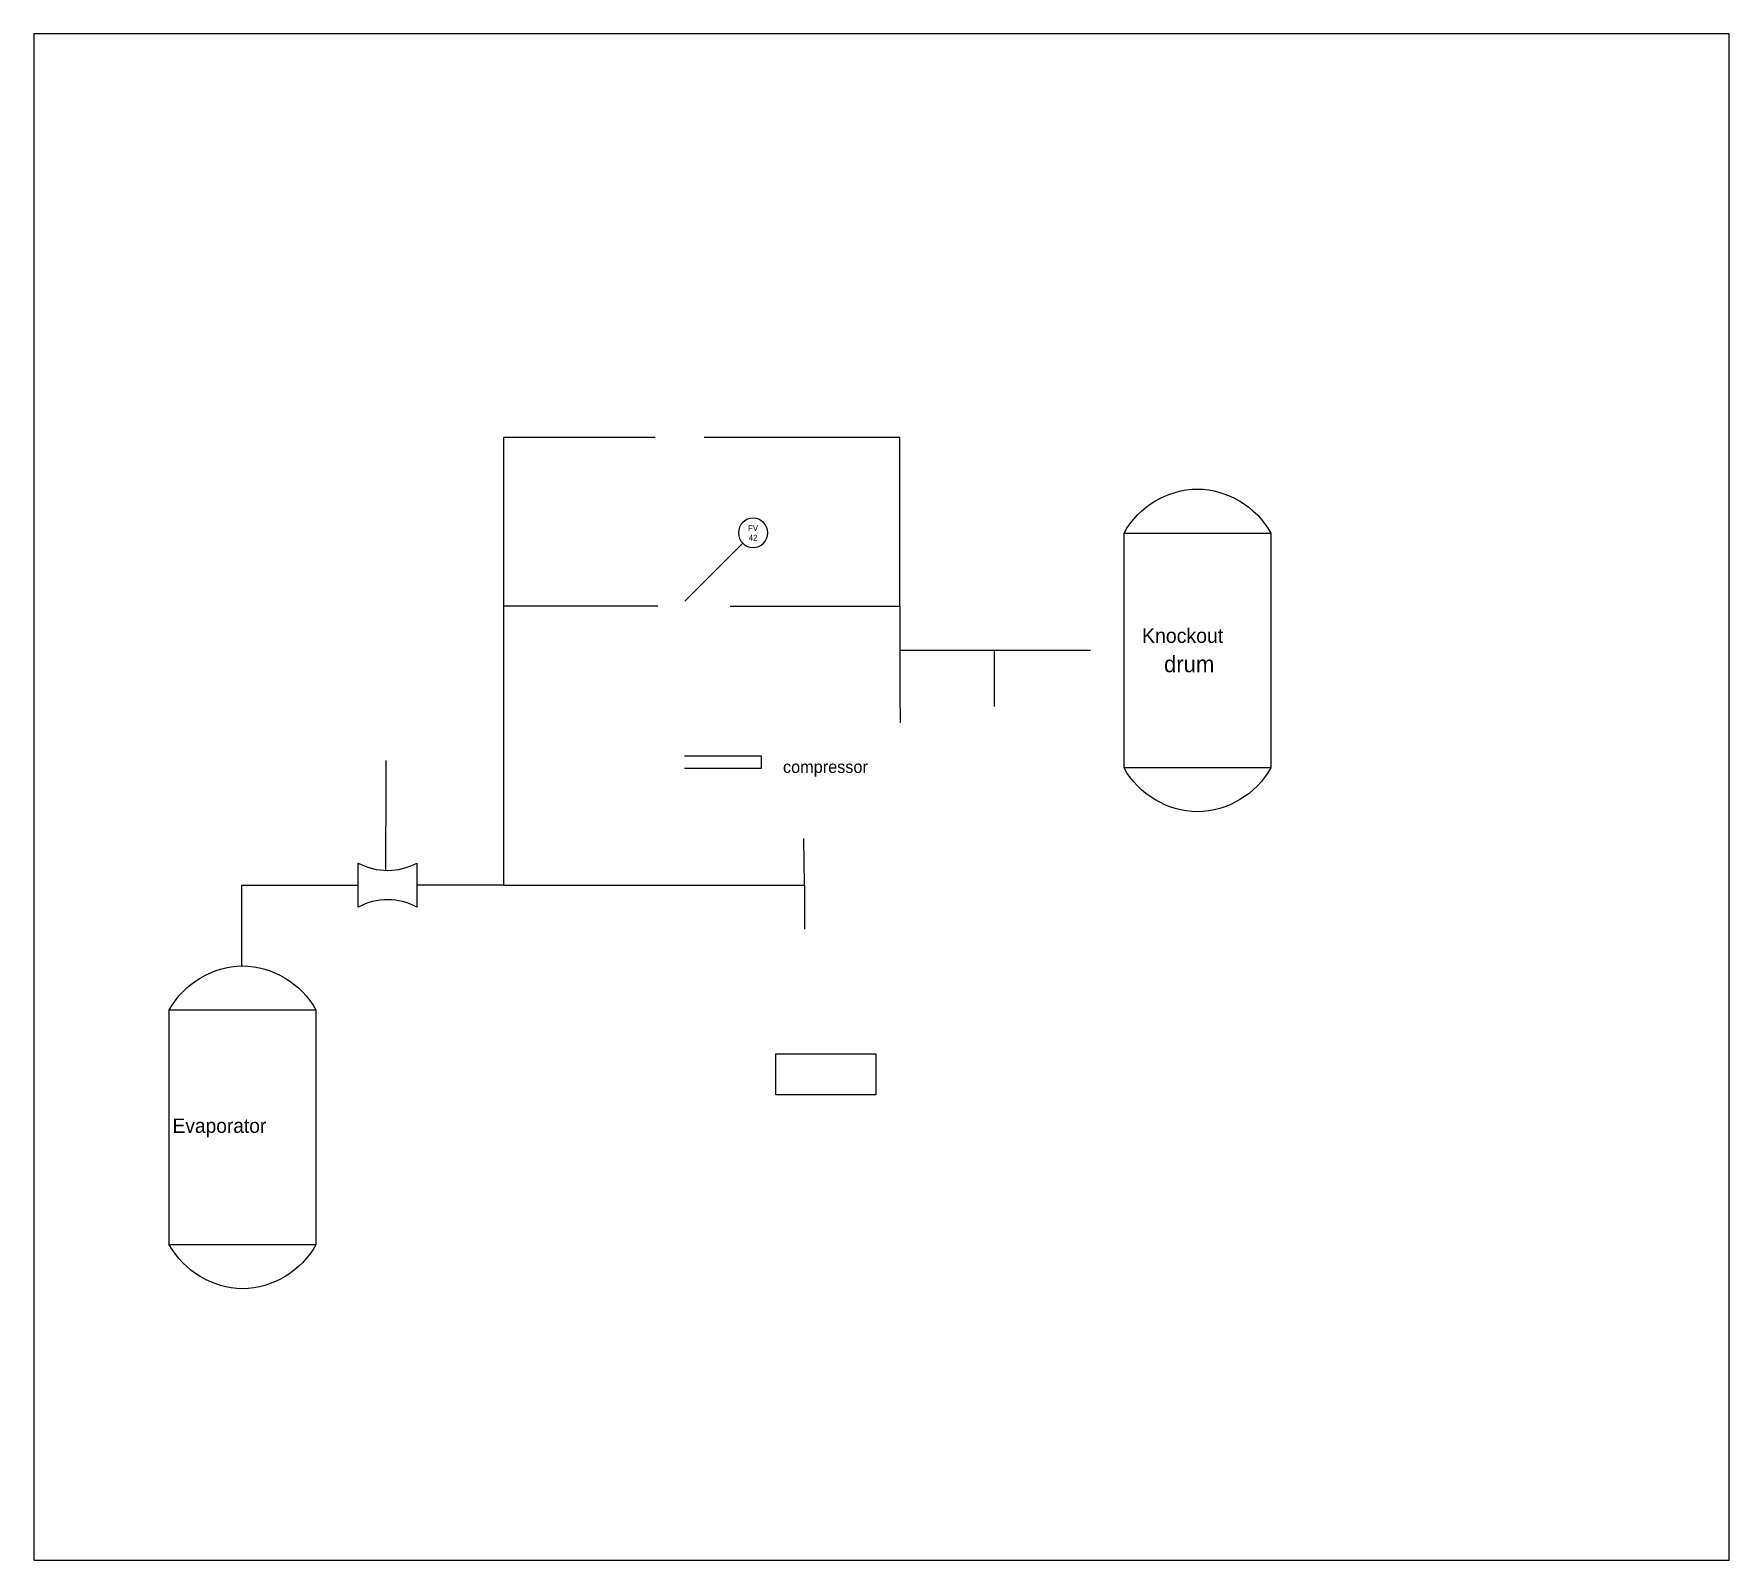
# Model space of a CAD drawing. Header units: millimetres. Extents: x 0 to 578, y 0 to 520.
import ezdxf
from ezdxf.enums import TextEntityAlignment as Align

# ---------------------------------------------------------------- set-up
doc = ezdxf.new("R2010")
doc.units = ezdxf.units.MM
doc.linetypes.add('HIDDEN2', pattern=[0.1875, 0.125, -0.0625])
doc.layers.add('no plot', color=41, linetype='HIDDEN2', plot=False)
doc.layers.add('Text', color=7, linetype='Continuous')
doc.dimstyles.new('ISO-25', dxfattribs={"dimtxt": 2.5, "dimasz": 2.5, "dimexe": 1.25, "dimexo": 0.625, "dimtad": 1, "dimtxsty": 'Standard', "dimcen": 2.5, "dimadec": 0, "dimazin": 0, "dimtfac": 1, "dimtmove": 0, "dimatfit": 3, "dimfxl": 1, "dimarcsym": 0})

# ---------------------------------------------------------------- blocks, each defined once
blk = doc.blocks.new('*U54')
at = {"color": 0, "linetype": 'ByBlock', "lineweight": -2}
for start, end in [(0, 180), (180, 0)]:
    blk.add_arc((0, 0), 0.25, start, end, dxfattribs=at)
blk.add_wipeout([(-0.12, 0.149), (0.125, 0.151), (0.125, 0.024), (-0.12, 0.024)], dxfattribs=at)
blk.add_wipeout([(-0.109, -0.024), (0.113, -0.024), (0.113, -0.155), (-0.109, -0.155)], dxfattribs=at)
for tag, p in [('#(TargetObject.Type)', (0, 0.083)), ('#(TargetObject.LoopNumber)', (0, -0.083))]:
    blk.add_attdef(tag, text='', height=0.1, dxfattribs=at).set_placement(p, align=Align.MIDDLE_CENTER)

msp = doc.modelspace()

# ---------------------------------------------------------------- linework, layer by layer
for p, q in [((211.63, 382.5), (185, 382.5)), ((295, 382.5), (228.37, 382.5)), ((295, 324.75), (295, 382.5)), ((371.37, 349.94), (421.37, 349.94)), ((371.37, 269.94), (371.37, 349.94)), ((371.37, 349.94), (421.37, 349.94)), ((421.37, 349.94), (421.37, 269.94)), ((237.25, 325), (295, 325)), ((295, 325), (295, 295)), ((295, 310), (360, 310)), ((327.2, 290.89), (327.2, 310)), ((295, 295), (295.06, 285.32)), ((221.68, 274.03), (247.71, 274.03)), ((247.71, 274.03), (247.71, 269.71)), ((247.71, 269.71), (221.68, 269.71)), ((421.37, 269.94), (371.37, 269.94)), ((119.94, 235), (120, 265)), ((160, 260), (160, 230)), ((262.5, 230), (262.27, 245.91)), ((70.84, 229.95), (98.33, 229.95)), ((92.5, 229.95), (110.49, 229.95)), ((160, 230), (130.49, 230)), ((160, 230), (262.5, 230)), ((262.5, 230), (262.5, 222.5)), ((262.5, 222.5), (262.5, 217.5)), ((262.5, 217.5), (262.5, 215)), ((46.1, 187.46), (96.1, 187.46)), ((46.1, 107.46), (46.1, 187.46)), ((46.1, 187.46), (96.1, 187.46)), ((96.1, 187.46), (96.1, 107.46)), ((96.1, 107.46), (46.1, 107.46))]:
    msp.add_line(p, q)
for points in [[(371.37, 349.94, -0.266962), (396.37, 364.94, -0.266962), (421.37, 349.94)], [(421.37, 269.94, -0.266962), (396.37, 254.94, -0.266962), (371.37, 269.94)], [(46.1, 187.46, -0.266962), (71.1, 202.46, -0.266962), (96.1, 187.46)], [(96.1, 107.46, -0.266962), (71.1, 92.46, -0.266962), (46.1, 107.46)]]:
    msp.add_lwpolyline(points, format="xyb")
msp.add_lwpolyline([(252.78, 172.53), (286.81, 172.53), (286.81, 158.54), (252.78, 158.54)], close=True)
at = {"layer": 'no plot'}
msp.add_lwpolyline([(0, 0), (577.5, 0), (577.5, 520), (0, 520)], close=True, dxfattribs=at)
at = {"layer": 'Text'}
for p, q in [((211.63, 382.5), (160, 382.5)), ((160, 382.5), (160, 325)), ((212.5, 325), (160, 325)), ((160, 325), (160, 260)), ((120, 265), (120, 272.42)), ((70.84, 202.45), (70.84, 229.95))]:
    msp.add_line(p, q, dxfattribs=at)
msp.add_lwpolyline([(110.49, 229.99), (110.49, 237.49, 0.25), (130.49, 237.49), (130.49, 222.49, 0.25), (110.49, 222.49), (110.49, 229.99)], format="xyb", dxfattribs=at)

# ---------------------------------------------------------------- texts
for s, height, p in [('Knockout', 4.963, (377.5, 312.5)), ('drum', 5.622, (385, 302.5)), ('compressor', 4.14, (255.19, 268.2)), ('Evaporator', 4.88, (47.24, 145.57))]:
    msp.add_text(s, height=height).set_placement(p)

# ---------------------------------------------------------------- next in the draw order: block references
at = {"layer": 'Text', "linetype": 'ByBlock', "xscale": 20, "yscale": 20, "zscale": 20}
msp.add_blockref('*U54', (245, 350), dxfattribs=at).add_auto_attribs({'#(TargetObject.Type)': 'FV', '#(TargetObject.LoopNumber)': '42'})

# ---------------------------------------------------------------- next in the draw order: leaders
at = {"layer": 'Text', "linetype": 'ByBlock', "has_arrowhead": 0}
msp.add_leader([(221.77, 326.77), (241.46, 346.46)], dimstyle='ISO-25', dxfattribs=at)

doc.saveas('drawing.dxf')
